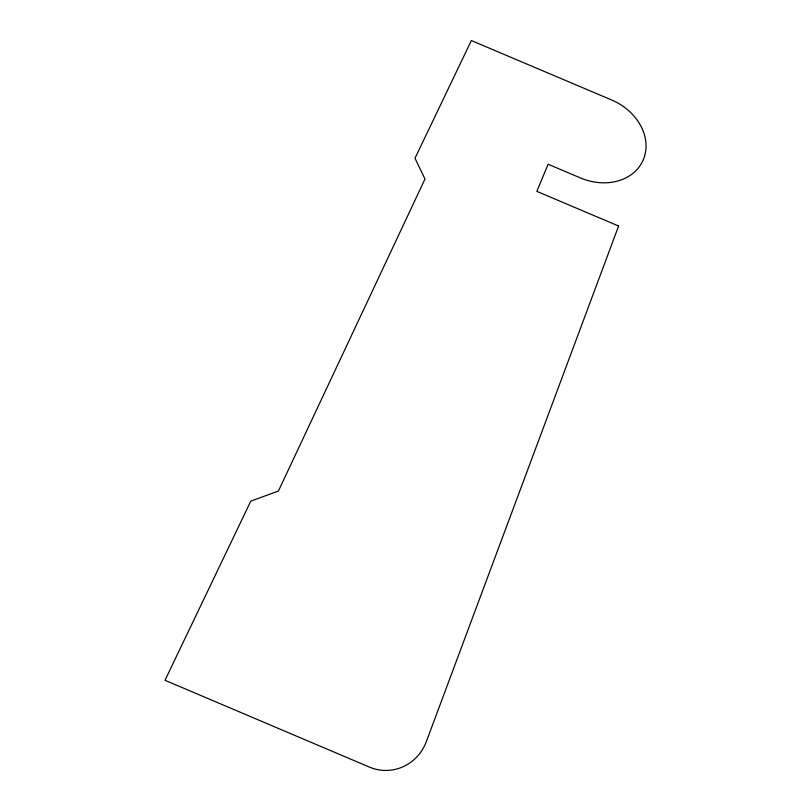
<?xml version="1.0" encoding="UTF-8"?>
<svg xmlns="http://www.w3.org/2000/svg" width="811" height="811" viewBox="0 0 811 811"><rect width="100%" height="100%" fill="white"/><g stroke="black" fill="none" stroke-linecap="round" stroke-linejoin="round"><path stroke-width="1.22" d="M618.611 226.026L426.383 741.497A45.406 43.49 -89.6 0 1 369.451 767.105L164.998 680.287L250.771 501.157L278.406 491.04L424.994 178.998L414.989 158.257L471.353 40.55L611.524 99.925A51.711 41.959 25.3 0 1 643.559 159.098A51.711 41.959 25.3 0 1 580.423 177.933L548.114 164.238L536.831 191.366L618.611 226.026"/></g></svg>
